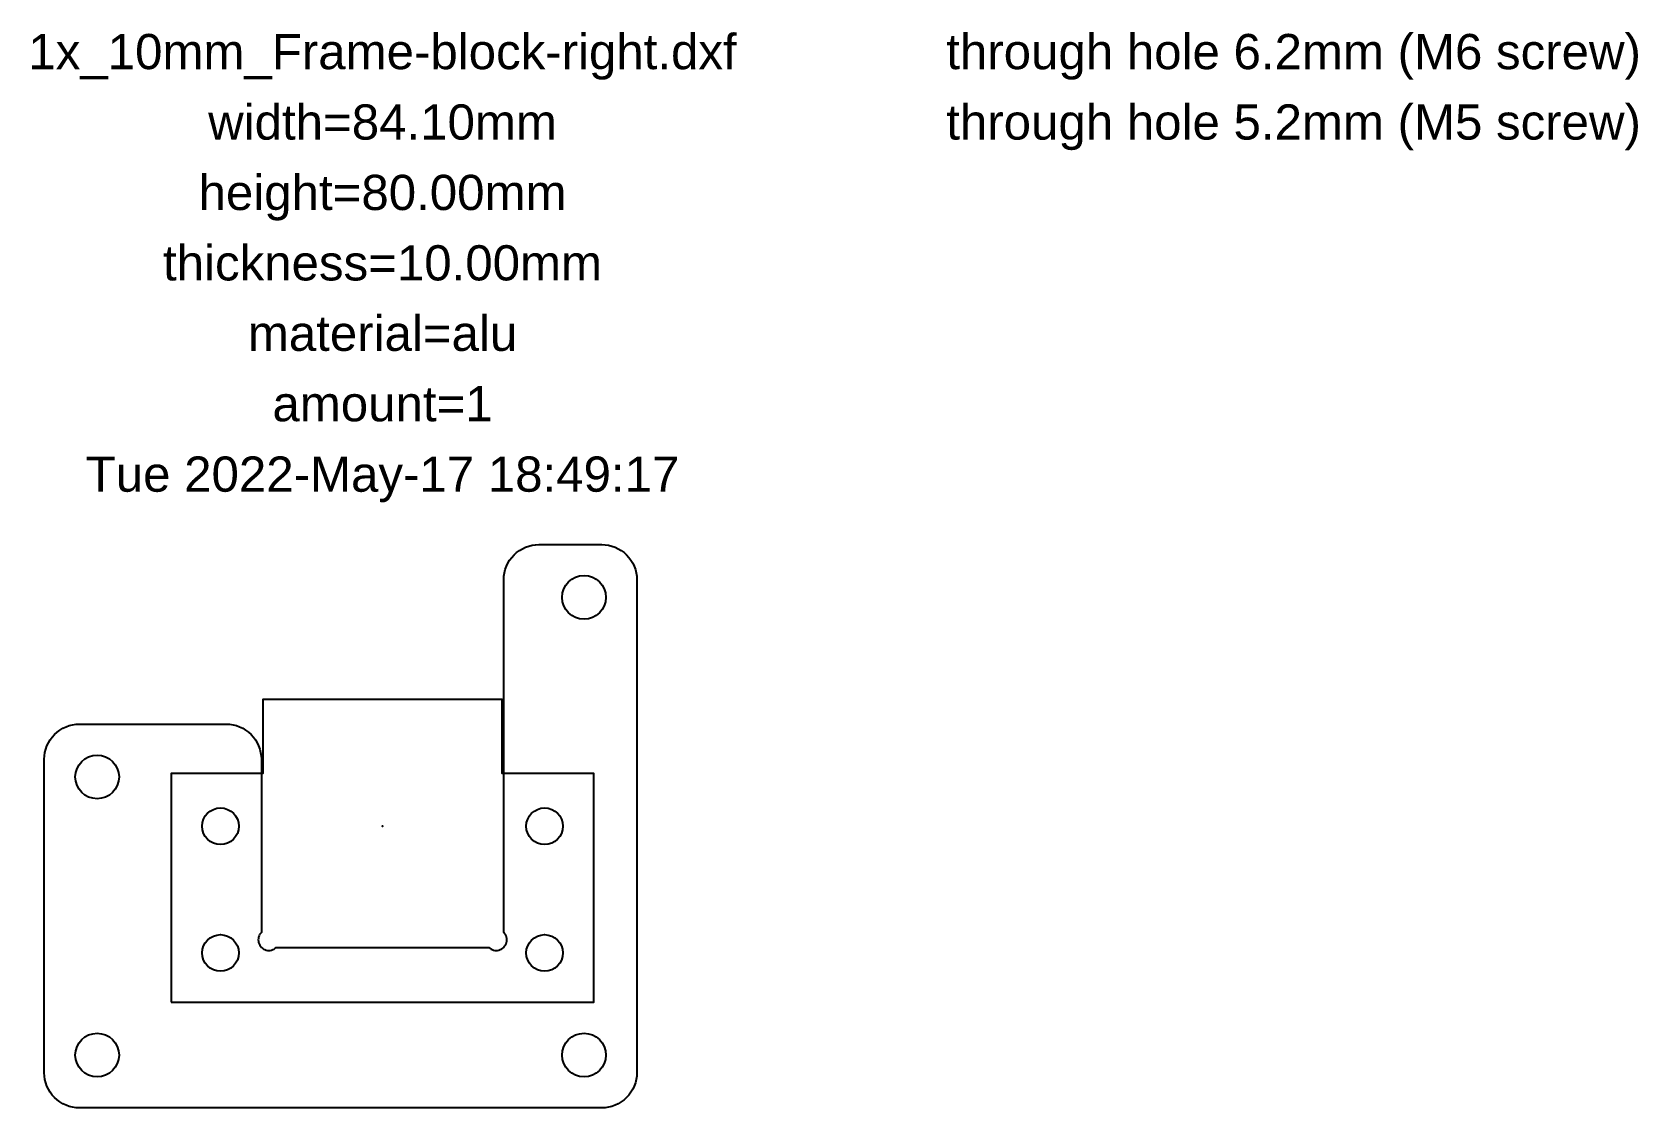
# Model space of a CAD drawing. Header units: millimetres. Extents: x -50 to 178, y -40 to 113.
import ezdxf
from ezdxf.enums import TextEntityAlignment as Align

# ---------------------------------------------------------------- set-up
doc = ezdxf.new("R2010")
doc.units = ezdxf.units.MM
for name, color, linetype in [('annotation', 7, 'Continuous'), ('outline', 2, 'Continuous'), ('th52', 30, 'Continuous'), ('th62', 4, 'Continuous')]:
    doc.layers.add(name, color=color, linetype=linetype)
doc.styles.add('LiberationSans', font='LiberationSans-Regular.ttf')

msp = doc.modelspace()

# ---------------------------------------------------------------- linework, layer by layer
msp.add_lwpolyline([(31.1, -40), (-43, -40, -0.414214), (-48, -35), (-48, 9.5, -0.414214), (-43, 14.5), (-22.2, 14.5, -0.414214), (-17.2, 9.5), (-17.2, -15.08, 1), (-15.08, -17.2), (15.08, -17.2, 1), (17.2, -15.08), (17.2, 35, -0.414214), (22.2, 40), (31.1, 40, -0.414214), (36.1, 35), (36.1, -35, -0.414214)], format="xyb", close=True)
at = {"layer": 'outline'}
msp.add_lwpolyline([(-30, -25), (30, -25), (30, 7.5), (17, 7.5), (17, 18), (-17, 18), (-17, 7.5), (-30, 7.5)], close=True, dxfattribs=at)
msp.add_point((0, 0), dxfattribs=at)
at = {"layer": 'th52'}
for centre in [(-23, 0), (23, 0), (-23, -18), (23, -18)]:
    msp.add_circle(centre, 2.6, dxfattribs=at)
at = {"layer": 'th62'}
for centre in [(28.6, 32.5), (-40.5, 7), (-40.5, -32.5), (28.6, -32.5)]:
    msp.add_circle(centre, 3.1, dxfattribs=at)

# ---------------------------------------------------------------- texts
at = {"layer": 'annotation', "style": 'LiberationSans'}
for s, p in [('1x_10mm_Frame-block-right.dxf', (0, 110)), ('width=84.10mm', (0, 100)), ('height=80.00mm', (0, 90)), ('thickness=10.00mm', (0, 80)), ('material=alu', (0, 70)), ('amount=1', (0, 60)), ('Tue 2022-May-17 18:49:17', (0, 50))]:
    msp.add_text(s, height=5, dxfattribs=at).set_placement(p, align=Align.MIDDLE_CENTER)
at = {"layer": 'th52', "style": 'LiberationSans'}
msp.add_text('through hole 5.2mm (M5 screw)', height=5, dxfattribs=at).set_placement((80, 100), align=Align.MIDDLE_LEFT)
at = {"layer": 'th62', "style": 'LiberationSans'}
msp.add_text('through hole 6.2mm (M6 screw)', height=5, dxfattribs=at).set_placement((80, 110), align=Align.MIDDLE_LEFT)

doc.saveas('drawing.dxf')
